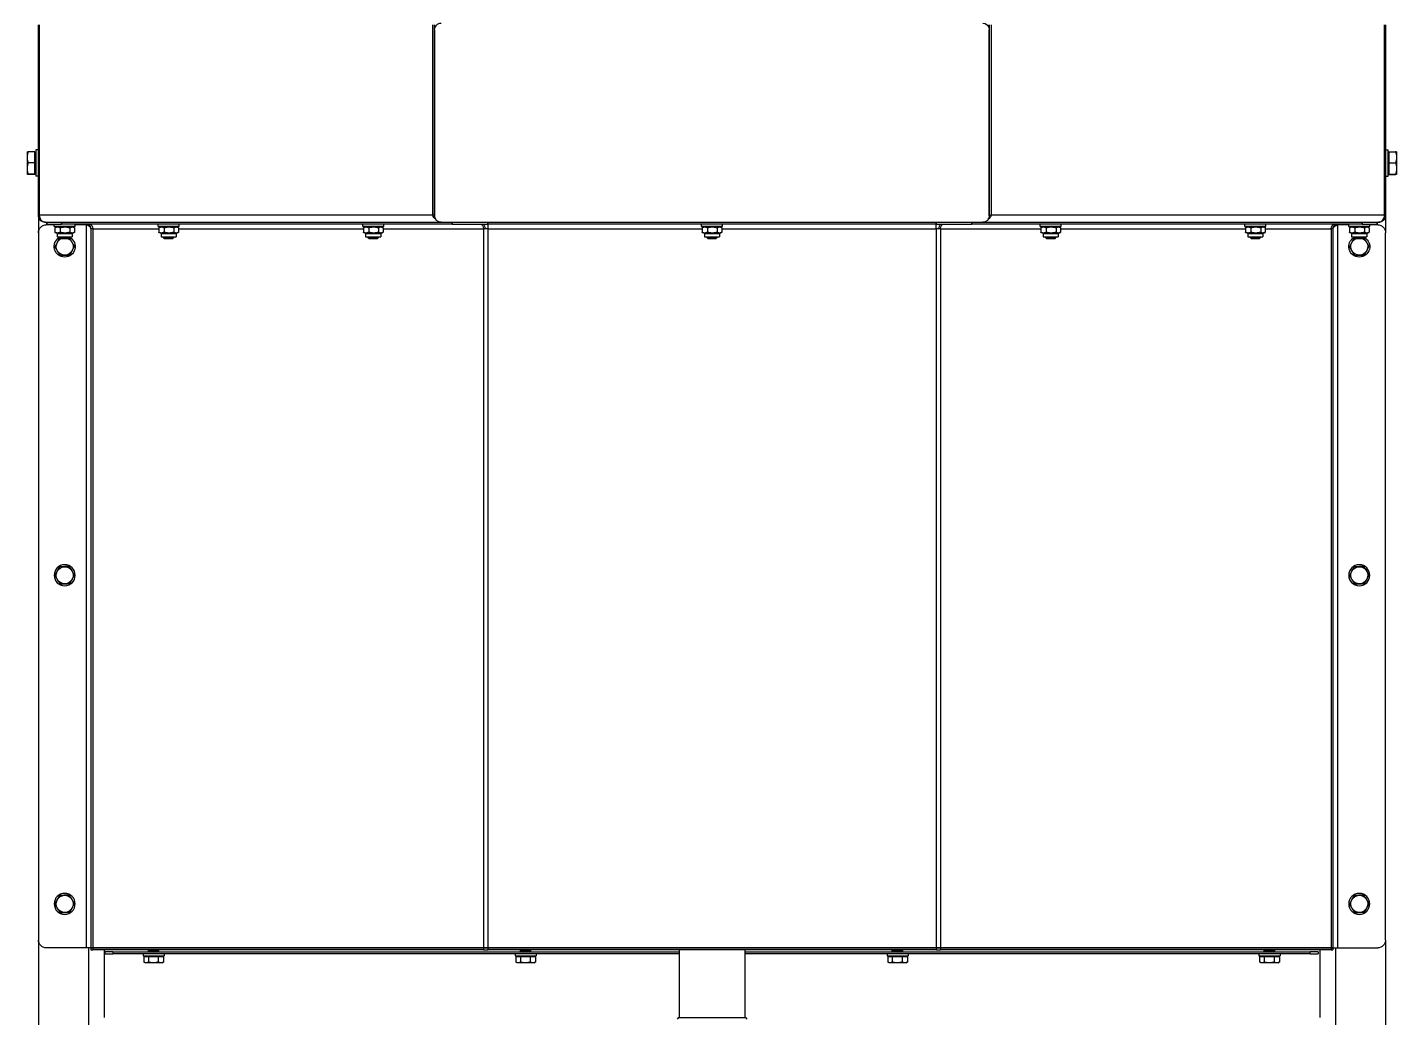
# Model space of a CAD drawing. Extents: x -3873 to 164127, y 7129 to 96529.
# Drawn here: x 53963 to 55005, y 24143 to 24896 of the extents above; entities that cross this region are included whole.
import ezdxf

# ---------------------------------------------------------------- set-up
doc = ezdxf.new("R2010")
doc.units = 0
doc.layers.add('LAYOUT-KROMEKA', color=1, linetype='CONTINUOUS')

# ---------------------------------------------------------------- blocks, each defined once
blk = doc.blocks.new('artik seperatoru-ust')
at = {"layer": 'LAYOUT-KROMEKA'}
for p, q in [((1437.4, 520.9), (1433, 520.9)), ((1433, 520.9), (1433, 520.9)), ((1433, 520.9), (1433, 520.9)), ((1445.9, 520.9), (1437.4, 520.9)), ((1450, 520.9), (1445.9, 520.9)), ((1450, 520.9), (1450, 520.9)), ((850.5, 512.5), (602.5, 512.5)), ((850.5, 512.5), (1388.6, 512.5)), ((1401.9, 512.5), (1388.6, 512.5)), ((1546.6, 512.5), (1401.9, 512.5)), ((1401.9, 511.8), (1401.9, 512.5)), ((1401.9, 511.8), (1401.9, 212.5)), ((1401.9, 511.8), (1546.6, 511.8)), ((1431.5, 514.5), (1451.5, 514.5)), ((1431.5, 512.5), (1431.5, 514.5)), ((1432.9, 515.1), (1432.9, 520.1)), ((1433.1, 515.1), (1432.9, 515.1)), ((1433.1, 515.1), (1433.1, 520.1)), ((1441.8, 515.1), (1433.1, 515.1)), ((1433.8, 515.1), (1433.8, 514.5)), ((1441.8, 515.1), (1441.8, 520.1)), ((1450.1, 515.1), (1441.8, 515.1)), ((1449.2, 515.1), (1449.2, 514.5)), ((1450.1, 515.1), (1450.1, 520.1)), ((1451.5, 512.5), (1451.5, 514.5)), ((844.5, 475.9), (844.5, 506.5)), ((1393.4, 500.5), (1393.4, 484.5)), ((1393.4, 500.5), (1395, 500.5)), ((1394.6, 506.5), (1394.6, 500.5)), ((1396.5, 506), (1395, 506)), ((1395, 506), (1396.5, 506)), ((1395, 494.8), (1395, 506)), ((1396.5, 206), (1396.5, 507.1)), ((1384.1, 495.7), (1384.9, 496.5)), ((1384.1, 489.3), (1384.1, 495.7)), ((1384.9, 496.5), (1384.9, 488.5)), ((1385.4, 496.5), (1384.9, 496.5)), ((1385.4, 486.7), (1385.4, 498.3)), ((1387.9, 498.3), (1385.4, 498.3)), ((1387.9, 498.3), (1388.8, 499.8)), ((1387.9, 486.7), (1387.9, 498.3)), ((1392.4, 500), (1388.9, 500)), ((1392.4, 496.5), (1388.9, 496.5)), ((1393.4, 498.3), (1392.5, 499.8)), ((1395, 494.8), (1395, 197.6)), ((1396.5, 494.8), (1395, 494.8)), ((1395, 494.8), (1396.5, 494.8)), ((1384.1, 489.3), (1384.9, 488.5)), ((1385.4, 488.5), (1384.9, 488.5)), ((1387.9, 486.7), (1385.4, 486.7)), ((1387.9, 486.7), (1388.8, 485.2)), ((1392.4, 489), (1388.9, 489)), ((1392.4, 485), (1388.9, 485)), ((1393.4, 486.7), (1392.5, 485.2)), ((1393.4, 484.5), (1395, 484.5)), ((1394.6, 484.5), (1394.6, 475.9)), ((844.5, 474.5), (596.5, 474.5)), ((843, 471.1), (843, 472.5)), ((844.5, 472.5), (843, 472.5)), ((843, 471.1), (843, 173.9)), ((844.5, 471.1), (843, 471.1)), ((844.5, 472.5), (844.5, 475.9)), ((1394.6, 475.9), (844.5, 475.9)), ((844.5, 471.1), (844.5, 472.5)), ((1391.6, 472.5), (844.5, 472.5)), ((844.5, 472.5), (844.5, 471.1)), ((1391.6, 471.1), (844.5, 471.1)), ((844.5, 471.1), (844.5, 173.9)), ((844.5, 173.9), (844.5, 471.1)), ((1391.6, 472.5), (1391.6, 471.1)), ((1391.6, 420.9), (1391.6, 471.1)), ((1394.7, 474.5), (1394.1, 474.5)), ((843, 462.5), (791.5, 462.5)), ((840, 455.2), (840, 461.2)), ((841.5, 461.2), (840, 461.2)), ((841.5, 461.2), (841.5, 455.2)), ((840, 455.2), (841.5, 455.2)), ((840, 455.2), (840, 25)), ((841.5, 25), (841.5, 455.2)), ((833.1, 430.7), (833.6, 431.6)), ((833.1, 430.7), (833.1, 429.7)), ((833.1, 429.7), (833.1, 423.9)), ((837.8, 431.7), (833.7, 431.7)), ((837.8, 427.7), (833.7, 427.7)), ((837.8, 431.7), (837.8, 427.7)), ((837.8, 429.9), (838.4, 429.9)), ((837.8, 427.7), (837.8, 420.2)), ((838.4, 416.2), (838.4, 432.2)), ((840, 432.2), (838.4, 432.2)), ((841.5, 427.9), (842.2, 428.2)), ((842.2, 420.2), (842.2, 428.2)), ((842.2, 428.2), (843, 428.2)), ((833.1, 423.9), (833.1, 418.5)), ((833.1, 418.5), (833.1, 417.7)), ((833.1, 417.7), (833.6, 416.9)), ((837.8, 420.2), (833.7, 420.2)), ((837.8, 416.7), (833.7, 416.7)), ((837.8, 420.2), (837.8, 416.7)), ((837.8, 418.5), (838.4, 418.5)), ((841.5, 420.5), (842.2, 420.2)), ((842.2, 420.2), (843, 420.2)), ((1384.1, 416.7), (1384.9, 417.4)), ((1384.9, 417.4), (1384.9, 409.4)), ((1385.4, 417.4), (1384.9, 417.4)), ((1385.4, 407.6), (1385.4, 419.2)), ((1387.9, 419.2), (1385.4, 419.2)), ((1387.9, 419.2), (1388.8, 420.8)), ((1387.9, 407.6), (1387.9, 419.2)), ((1392.4, 420.9), (1388.9, 420.9)), ((1392.4, 417.5), (1388.9, 417.5)), ((1393.4, 419.2), (1392.5, 420.8)), ((1393.4, 421.4), (1393.4, 405.4)), ((1393.4, 421.4), (1395, 421.4)), ((840, 416.2), (838.4, 416.2)), ((1384.1, 410.2), (1384.1, 416.7)), ((1384.1, 410.2), (1384.9, 409.4)), ((1385.4, 409.4), (1384.9, 409.4)), ((1387.9, 407.6), (1385.4, 407.6)), ((1387.9, 407.6), (1388.8, 406.1)), ((1392.4, 410), (1388.9, 410)), ((1393.4, 407.6), (1392.5, 406.1)), ((1392.4, 405.9), (1388.9, 405.9)), ((1391.6, 265.2), (1391.6, 405.9)), ((1393.4, 405.4), (1395, 405.4)), ((1384.1, 261), (1384.9, 261.7)), ((1384.1, 254.5), (1384.1, 261)), ((1384.9, 261.7), (1384.9, 253.7)), ((1385.4, 261.7), (1384.9, 261.7)), ((1385.4, 251.9), (1385.4, 263.5)), ((1387.9, 263.5), (1385.4, 263.5)), ((1387.9, 263.5), (1388.8, 265.1)), ((1387.9, 251.9), (1387.9, 263.5)), ((1392.4, 265.2), (1388.9, 265.2)), ((1392.4, 261.8), (1388.9, 261.8)), ((1393.4, 263.5), (1392.5, 265.1)), ((1393.4, 265.7), (1393.4, 249.7)), ((1393.4, 265.7), (1395, 265.7)), ((1384.1, 254.5), (1384.9, 253.7)), ((1385.4, 253.7), (1384.9, 253.7)), ((1387.9, 251.9), (1385.4, 251.9)), ((1387.9, 251.9), (1388.8, 250.4)), ((1392.4, 254.3), (1388.9, 254.3)), ((1392.4, 250.2), (1388.9, 250.2)), ((1391.6, 173.9), (1391.6, 250.2)), ((1393.4, 251.9), (1392.5, 250.4)), ((1393.4, 249.7), (1395, 249.7)), ((1401.5, 211), (1543, 211)), ((1401.9, 211.1), (1401.9, 212.5)), ((1546.6, 212.5), (1401.9, 212.5)), ((1401.9, 211.1), (1546.6, 211.1)), ((1396.5, -206), (1396.5, 206)), ((1396.5, 197.6), (1395, 197.6)), ((1395, 197.6), (1396.5, 197.6)), ((1395, 170.5), (1395, 197.6)), ((843, 170.5), (843, 173.9)), ((844.5, 173.9), (843, 173.9)), ((843, 170.5), (843, -170.5)), ((844.5, 170.5), (843, 170.5)), ((844.5, 170.5), (844.5, 173.9)), ((1391.6, 173.9), (844.5, 173.9)), ((844.5, 173.9), (844.5, 170.5)), ((1391.6, 170.5), (844.5, 170.5)), ((844.5, 170.5), (844.5, -170.5)), ((844.5, -170.5), (844.5, 170.5)), ((1391.6, 173.9), (1391.6, 170.5)), ((1391.6, 170.5), (1395, 170.5)), ((1391.6, 7.5), (1391.6, 170.5)), ((1396.5, 170.5), (1395, 170.5)), ((1395, 170.5), (1395, -170.5)), ((1395, 170.5), (1396.5, 170.5)), ((833.1, 147.7), (833.6, 148.6)), ((833.1, 147.7), (833.1, 146.7)), ((833.1, 146.7), (833.1, 140.9)), ((837.8, 148.7), (833.7, 148.7)), ((837.8, 148.7), (837.8, 144.7)), ((837.8, 146.9), (838.4, 146.9)), ((838.4, 133.2), (838.4, 149.2)), ((840, 149.2), (838.4, 149.2)), ((833.1, 140.9), (833.1, 135.5)), ((833.1, 135.5), (833.1, 134.7)), ((837.8, 144.7), (833.7, 144.7)), ((837.8, 137.2), (833.7, 137.2)), ((837.8, 144.7), (837.8, 137.2)), ((837.8, 137.2), (837.8, 133.7)), ((837.8, 135.5), (838.4, 135.5)), ((841.5, 144.9), (842.2, 145.2)), ((841.5, 137.5), (842.2, 137.2)), ((842.2, 137.2), (842.2, 145.2)), ((842.2, 145.2), (843, 145.2)), ((842.2, 137.2), (843, 137.2)), ((833.1, 134.7), (833.6, 133.9)), ((837.8, 133.7), (833.7, 133.7)), ((840, 133.2), (838.4, 133.2)), ((791.5, 25.4), (790.4, 26.5)), ((791.5, -25.4), (791.5, 25.4)), ((843, 25), (791.5, 25)), ((1384.1, 3.2), (1384.9, 4)), ((1384.1, -3.2), (1384.1, 3.2)), ((1384.9, 4), (1384.9, -4)), ((1385.4, 4), (1384.9, 4)), ((1385.4, -5.8), (1385.4, 5.8)), ((1387.9, 5.8), (1385.4, 5.8)), ((1387.9, 5.8), (1388.8, 7.3)), ((1387.9, -5.8), (1387.9, 5.8)), ((1392.4, 7.5), (1388.9, 7.5)), ((1392.4, 4), (1388.9, 4)), ((1393.4, 5.8), (1392.5, 7.3)), ((1393.4, 8), (1393.4, -8)), ((1393.4, 8), (1395, 8)), ((1384.1, -3.2), (1384.9, -4)), ((1385.4, -4), (1384.9, -4)), ((1387.9, -5.8), (1385.4, -5.8)), ((1387.9, -5.8), (1388.8, -7.3)), ((1392.4, -3.5), (1388.9, -3.5)), ((1392.4, -7.5), (1388.9, -7.5)), ((1391.6, -170.5), (1391.6, -7.5)), ((1393.4, -5.8), (1392.5, -7.3)), ((1393.4, -8), (1395, -8)), ((791.5, -25.4), (790.4, -26.5)), ((843, -25), (791.5, -25)), ((840, -25), (840, -455.8)), ((841.5, -455.8), (841.5, -25)), ((833.1, -135.3), (833.6, -134.4)), ((833.1, -135.3), (833.1, -136.3)), ((837.8, -134.3), (833.7, -134.3)), ((837.8, -134.3), (837.8, -138.3)), ((838.4, -149.8), (838.4, -133.8)), ((840, -133.8), (838.4, -133.8)), ((833.1, -136.3), (833.1, -142.1)), ((833.1, -142.1), (833.1, -147.5)), ((837.8, -138.3), (833.7, -138.3)), ((837.8, -145.8), (833.7, -145.8)), ((837.8, -136.1), (838.4, -136.1)), ((837.8, -138.3), (837.8, -145.8)), ((837.8, -145.8), (837.8, -149.3)), ((841.5, -138.1), (842.2, -137.8)), ((841.5, -145.5), (842.2, -145.8)), ((842.2, -145.8), (842.2, -137.8)), ((842.2, -137.8), (843, -137.8)), ((842.2, -145.8), (843, -145.8)), ((833.1, -147.5), (833.1, -148.3)), ((833.1, -148.3), (833.6, -149.1)), ((837.8, -149.3), (833.7, -149.3)), ((837.8, -147.5), (838.4, -147.5)), ((840, -149.8), (838.4, -149.8)), ((843, -173.9), (843, -170.5)), ((844.5, -170.5), (843, -170.5)), ((843, -173.9), (843, -471.1)), ((844.5, -173.9), (843, -173.9)), ((844.5, -173.9), (844.5, -170.5)), ((1391.6, -170.5), (844.5, -170.5)), ((844.5, -170.5), (844.5, -173.9)), ((1391.6, -173.9), (844.5, -173.9)), ((844.5, -173.9), (844.5, -471.1)), ((844.5, -471.1), (844.5, -173.9)), ((1395, -170.5), (1391.6, -170.5)), ((1391.6, -170.5), (1391.6, -173.9)), ((1391.6, -250.2), (1391.6, -173.9)), ((1396.5, -170.5), (1395, -170.5)), ((1395, -170.5), (1396.5, -170.5)), ((1395, -197.6), (1395, -170.5)), ((1395, -197.6), (1395, -494.8)), ((1396.5, -197.6), (1395, -197.6)), ((1395, -197.6), (1396.5, -197.6)), ((1396.5, -507.1), (1396.5, -206)), ((1543, -211), (1401.5, -211)), ((1401.9, -211.1), (1401.9, -212.5)), ((1401.9, -211.1), (1546.6, -211.1)), ((1401.9, -212.5), (1401.9, -511.8)), ((1401.9, -212.5), (1546.6, -212.5)), ((1393.4, -249.7), (1393.4, -265.7)), ((1393.4, -249.7), (1395, -249.7)), ((1384.1, -254.5), (1384.9, -253.7)), ((1384.1, -261), (1384.1, -254.5)), ((1384.9, -253.7), (1384.9, -261.7)), ((1385.4, -253.7), (1384.9, -253.7)), ((1385.4, -263.5), (1385.4, -251.9)), ((1387.9, -251.9), (1385.4, -251.9)), ((1387.9, -251.9), (1388.8, -250.4)), ((1387.9, -263.5), (1387.9, -251.9)), ((1392.4, -250.2), (1388.9, -250.2)), ((1392.4, -253.7), (1388.9, -253.7)), ((1393.4, -251.9), (1392.5, -250.4)), ((1384.1, -261), (1384.9, -261.7)), ((1385.4, -261.7), (1384.9, -261.7)), ((1387.9, -263.5), (1385.4, -263.5)), ((1387.9, -263.5), (1388.8, -265.1)), ((1392.4, -261.2), (1388.9, -261.2)), ((1392.4, -265.2), (1388.9, -265.2)), ((1391.6, -405.9), (1391.6, -265.2)), ((1393.4, -263.5), (1392.5, -265.1)), ((1393.4, -265.7), (1395, -265.7)), ((1387.9, -407.6), (1388.8, -406.1)), ((1392.4, -405.9), (1388.9, -405.9)), ((1393.4, -407.6), (1392.5, -406.1)), ((1393.4, -405.4), (1393.4, -421.4)), ((1393.4, -405.4), (1395, -405.4)), ((1384.1, -410.2), (1384.9, -409.4)), ((1384.1, -416.7), (1384.1, -410.2)), ((1384.1, -416.7), (1384.9, -417.4)), ((1384.9, -409.4), (1384.9, -417.4)), ((1385.4, -409.4), (1384.9, -409.4)), ((1385.4, -419.2), (1385.4, -407.6)), ((1387.9, -407.6), (1385.4, -407.6)), ((1387.9, -419.2), (1387.9, -407.6)), ((1392.4, -409.4), (1388.9, -409.4)), ((833.1, -418.3), (833.6, -417.4)), ((833.1, -418.3), (833.1, -419.3)), ((833.1, -419.3), (833.1, -425.1)), ((833.1, -425.1), (833.1, -430.5)), ((837.8, -417.3), (833.7, -417.3)), ((837.8, -421.3), (833.7, -421.3)), ((837.8, -417.3), (837.8, -421.3)), ((837.8, -419.1), (838.4, -419.1)), ((837.8, -421.3), (837.8, -428.8)), ((838.4, -432.8), (838.4, -416.8)), ((840, -416.8), (838.4, -416.8)), ((841.5, -421.1), (842.2, -420.8)), ((842.2, -428.8), (842.2, -420.8)), ((842.2, -420.8), (843, -420.8)), ((1385.4, -417.4), (1384.9, -417.4)), ((1387.9, -419.2), (1385.4, -419.2)), ((1387.9, -419.2), (1388.8, -420.8)), ((1392.4, -416.9), (1388.9, -416.9)), ((1392.4, -420.9), (1388.9, -420.9)), ((1391.6, -471.1), (1391.6, -420.9)), ((1393.4, -419.2), (1392.5, -420.8)), ((1393.4, -421.4), (1395, -421.4)), ((833.1, -430.5), (833.1, -431.3)), ((833.1, -431.3), (833.6, -432.1)), ((837.8, -428.8), (833.7, -428.8)), ((837.8, -432.3), (833.7, -432.3)), ((837.8, -428.8), (837.8, -432.3)), ((837.8, -430.5), (838.4, -430.5)), ((840, -432.8), (838.4, -432.8)), ((841.5, -428.5), (842.2, -428.8)), ((842.2, -428.8), (843, -428.8)), ((840, -461.8), (840, -455.8)), ((841.5, -455.8), (840, -455.8)), ((841.5, -455.8), (841.5, -461.8)), ((843, -462.5), (791.5, -462.5)), ((840, -461.8), (841.5, -461.8)), ((844.5, -474.5), (596.5, -474.5)), ((843, -472.5), (843, -471.1)), ((844.5, -471.1), (843, -471.1)), ((844.5, -472.5), (843, -472.5)), ((844.5, -472.5), (844.5, -471.1)), ((1391.6, -471.1), (844.5, -471.1)), ((844.5, -471.1), (844.5, -472.5)), ((844.5, -472.5), (844.5, -475.9)), ((1391.6, -472.5), (844.5, -472.5)), ((844.5, -475.9), (844.5, -506.5)), ((844.5, -475.9), (1394.6, -475.9)), ((1391.6, -471.1), (1391.6, -472.5)), ((1394.7, -474.5), (1394.1, -474.5)), ((1394.6, -475.9), (1394.6, -484.5)), ((1384.1, -489.3), (1384.9, -488.5)), ((1384.1, -495.7), (1384.1, -489.3)), ((1384.9, -488.5), (1384.9, -496.5)), ((1385.4, -488.5), (1384.9, -488.5)), ((1385.4, -498.3), (1385.4, -486.7)), ((1387.9, -486.7), (1385.4, -486.7)), ((1387.9, -486.7), (1388.8, -485.2)), ((1387.9, -498.3), (1387.9, -486.7)), ((1392.4, -485), (1388.9, -485)), ((1392.4, -488.5), (1388.9, -488.5)), ((1393.4, -486.7), (1392.5, -485.2)), ((1393.4, -484.5), (1393.4, -500.5)), ((1393.4, -484.5), (1395, -484.5)), ((1384.1, -495.7), (1384.9, -496.5)), ((1385.4, -496.5), (1384.9, -496.5)), ((1387.9, -498.3), (1385.4, -498.3)), ((1387.9, -498.3), (1388.8, -499.8)), ((1392.4, -496), (1388.9, -496)), ((1392.4, -500), (1388.9, -500)), ((1393.4, -498.3), (1392.5, -499.8)), ((1396.5, -494.8), (1395, -494.8)), ((1395, -494.8), (1396.5, -494.8)), ((1395, -506), (1395, -494.8)), ((1393.4, -500.5), (1395, -500.5)), ((1394.6, -500.5), (1394.6, -506.5)), ((1396.5, -506), (1395, -506)), ((1395, -506), (1396.5, -506)), ((850.5, -512.5), (602.5, -512.5)), ((1388.6, -512.5), (850.5, -512.5)), ((1401.9, -512.5), (1388.6, -512.5)), ((1401.9, -511.8), (1401.9, -512.5)), ((1546.6, -511.8), (1401.9, -511.8)), ((1401.9, -512.5), (1546.6, -512.5)), ((1431.5, -512.5), (1431.5, -514.5)), ((1451.5, -514.5), (1431.5, -514.5)), ((1432.9, -515.1), (1433.1, -515.1)), ((1432.9, -515.1), (1432.9, -520.1)), ((1433, -520.9), (1437.4, -520.9)), ((1433, -520.9), (1433, -520.9)), ((1433, -520.9), (1433, -520.9)), ((1433.1, -515.1), (1433.1, -520.1)), ((1433.1, -515.1), (1441.8, -515.1)), ((1433.8, -515.1), (1433.8, -514.5)), ((1437.4, -520.9), (1445.9, -520.9)), ((1441.8, -515.1), (1441.8, -520.1)), ((1441.8, -515.1), (1450.1, -515.1)), ((1445.9, -520.9), (1450, -520.9)), ((1449.2, -515.1), (1449.2, -514.5)), ((1450, -520.9), (1450, -520.9)), ((1450.1, -515.1), (1450.1, -520.1)), ((1451.5, -512.5), (1451.5, -514.5))]:
    blk.add_line(p, q, dxfattribs=at)
for centre in [(878, 492.5), (1128, 492.5), (878, -492.5), (1128, -492.5)]:
    blk.add_circle(centre, 8, dxfattribs=at)
for centre, radius, start, end in [((850.5, 506.5), 6, 90, 180), ((1388.6, 506.5), 6, 0, 90), ((1378, 492.5), 8, 30, 330), ((878, 492.5), 6.5, 117.5, 177.5), ((878, 492.5), 6.5, 177.5, 237.5), ((878, 492.5), 6.5, 57.5, 117.5), ((878, 492.5), 6.5, 297.5, 357.5), ((878, 492.5), 6.5, 357.5, 57.5), ((1128, 492.5), 6.5, 117.5, 177.5), ((1128, 492.5), 6.5, 177.5, 237.5), ((1128, 492.5), 6.5, 57.5, 117.5), ((1128, 492.5), 6.5, 297.5, 357.5), ((1128, 492.5), 6.5, 357.5, 57.5), ((1378, 492.5), 6.5, 117.5, 177.5), ((1378, 492.5), 6.5, 177.5, 237.5), ((1378, 492.5), 6.5, 57.5, 117.5), ((1378, 492.5), 6.5, 297.5, 339.7948), ((1378, 492.5), 6.5, 20.2052, 57.5), ((878, 492.5), 6.5, 237.5, 297.5), ((1128, 492.5), 6.5, 237.5, 297.5), ((1378, 492.5), 6.5, 237.5, 297.5), ((1391.6, 475.9), 3.4, 270, 0), ((1401.5, 206), 5, 90, 180), ((1543, 206), 5, 0, 90), ((1401.5, -206), 5, 180, 270), ((1543, -206), 5, 270, 0), ((1391.6, -475.9), 3.4, 0, 90), ((878, -492.5), 6.5, 117.5, 177.5), ((878, -492.5), 6.5, 57.5, 117.5), ((878, -492.5), 6.5, 357.5, 57.5), ((1128, -492.5), 6.5, 117.5, 177.5), ((1128, -492.5), 6.5, 57.5, 117.5), ((1128, -492.5), 6.5, 357.5, 57.5), ((1378, -492.5), 8, 30, 330), ((1378, -492.5), 6.5, 117.5, 177.5), ((1378, -492.5), 6.5, 57.5, 117.5), ((1378, -492.5), 6.5, 20.2052, 57.5), ((878, -492.5), 6.5, 177.5, 237.5), ((878, -492.5), 6.5, 237.5, 297.5), ((878, -492.5), 6.5, 297.5, 357.5), ((1128, -492.5), 6.5, 177.5, 237.5), ((1128, -492.5), 6.5, 237.5, 297.5), ((1128, -492.5), 6.5, 297.5, 357.5), ((1378, -492.5), 6.5, 177.5, 237.5), ((1378, -492.5), 6.5, 237.5, 297.5), ((1378, -492.5), 6.5, 297.5, 339.7948), ((850.5, -506.5), 6, 180, 270), ((1388.6, -506.5), 6, 270, 0)]:
    blk.add_arc(centre, radius, start, end, dxfattribs=at)
for centre, major_axis, start_param, end_param in [((1391.6, 473.5), (3.4, 0), 4.712389, 6.283185), ((1391.6, 176.3), (3.4, 0), 4.712389, 6.283185), ((1391.6, 176.3), (4.9, 0), 4.712389, 5.479249), ((1391.6, -176.3), (4.9, 0), 0.803936, 1.570796), ((1391.6, -176.3), (3.4, 0), 0, 1.570796), ((1391.6, -473.5), (3.4, 0), 0, 1.570796)]:
    blk.add_ellipse(centre, major_axis=major_axis, ratio=0.707107, start_param=start_param, end_param=end_param, dxfattribs=at)
for points, weights in [([(1433, 520.9), (1432.9, 520.9), (1432.9, 520.1)], [1, 1.0379548493, 1]), ([(1433.1, 520.1), (1433.1, 520.9), (1433, 520.9)], [1, 1.0379548493, 1]), ([(1437.4, 520.9), (1435.4, 520.9), (1433.1, 520.1)], [1, 1.0379548493, 1]), ([(1441.8, 520.1), (1439.4, 520.9), (1437.4, 520.9)], [1, 1.0379548493, 1]), ([(1445.9, 520.9), (1444, 520.9), (1441.8, 520.1)], [1, 1.0379548493, 1]), ([(1450.1, 520.1), (1447.9, 520.9), (1445.9, 520.9)], [1, 1.0379548493, 1]), ([(1450, 520.9), (1450.1, 520.9), (1450.1, 520.1)], [1.00341059011, 1.03616516533, 1]), ([(871.3, 489), (871.4, 491), (871.5, 492.8)], [1, 1.0379548493, 1]), ([(871.5, 492.8), (871.6, 494.5), (871.7, 496.5)], [1, 1.0379548493, 1]), ([(871.7, 496.5), (873.5, 497.5), (875, 498.3)], [1, 1.0379548493, 1]), ([(875, 498.3), (876.5, 499.1), (878.3, 500)], [1, 1.0379548493, 1]), ([(878.3, 500), (880, 498.9), (881.5, 498)], [1, 1.0379548493, 1]), ([(881.5, 498), (883, 497), (884.7, 496)], [1, 1.0379548493, 1]), ([(884.5, 492.2), (884.4, 490.5), (884.3, 488.5)], [1, 1.0379548493, 1]), ([(884.7, 496), (884.6, 494), (884.5, 492.2)], [1, 1.0379548493, 1]), ([(1121.3, 489), (1121.4, 491), (1121.5, 492.8)], [1, 1.0379548493, 1]), ([(1121.5, 492.8), (1121.6, 494.5), (1121.7, 496.5)], [1, 1.0379548493, 1]), ([(1121.7, 496.5), (1123.5, 497.5), (1125, 498.3)], [1, 1.0379548493, 1]), ([(1125, 498.3), (1126.5, 499.1), (1128.3, 500)], [1, 1.0379548493, 1]), ([(1128.3, 500), (1130, 498.9), (1131.5, 498)], [1, 1.0379548493, 1]), ([(1131.5, 498), (1133, 497), (1134.7, 496)], [1, 1.0379548493, 1]), ([(1134.5, 492.2), (1134.4, 490.5), (1134.3, 488.5)], [1, 1.0379548493, 1]), ([(1134.7, 496), (1134.6, 494), (1134.5, 492.2)], [1, 1.0379548493, 1]), ([(1371.3, 489), (1371.4, 491), (1371.5, 492.8)], [1, 1.0379548493, 1]), ([(1371.5, 492.8), (1371.6, 494.5), (1371.7, 496.5)], [1, 1.0379548493, 1]), ([(1371.7, 496.5), (1373.5, 497.5), (1375, 498.3)], [1, 1.0379548493, 1]), ([(1375, 498.3), (1376.5, 499.1), (1378.3, 500)], [1, 1.0379548493, 1]), ([(1378.3, 500), (1380, 498.9), (1381.5, 498)], [1, 1.0379548493, 1]), ([(1381.5, 498), (1382.9, 497.1), (1384.5, 496.1)], [1, 1.03579390905, 1.00407581641]), ([(1388.9, 500), (1387.8, 498.3), (1388.9, 496.5)], [1, 1.15470053838, 1]), ([(1388.9, 496.5), (1387.8, 492.8), (1388.9, 489)], [1, 1.15470053838, 1]), ([(1392.4, 496.5), (1393.5, 498.3), (1392.4, 500)], [1, 1.15470053838, 1]), ([(1392.4, 489), (1393.5, 492.8), (1392.4, 496.5)], [1, 1.15470053838, 1]), ([(874.5, 487), (873, 488), (871.3, 489)], [1, 1.0379548493, 1]), ([(877.7, 485), (876, 486.1), (874.5, 487)], [1, 1.0379548493, 1]), ([(881, 486.7), (879.5, 485.9), (877.7, 485)], [1, 1.0379548493, 1]), ([(884.3, 488.5), (882.5, 487.5), (881, 486.7)], [1, 1.0379548493, 1]), ([(1124.5, 487), (1123, 488), (1121.3, 489)], [1, 1.0379548493, 1]), ([(1127.7, 485), (1126, 486.1), (1124.5, 487)], [1, 1.0379548493, 1]), ([(1131, 486.7), (1129.5, 485.9), (1127.7, 485)], [1, 1.0379548493, 1]), ([(1134.3, 488.5), (1132.5, 487.5), (1131, 486.7)], [1, 1.0379548493, 1]), ([(1374.5, 487), (1373, 488), (1371.3, 489)], [1, 1.0379548493, 1]), ([(1377.7, 485), (1376, 486.1), (1374.5, 487)], [1, 1.0379548493, 1]), ([(1381, 486.7), (1379.5, 485.9), (1377.7, 485)], [1, 1.0379548493, 1]), ([(1384.3, 488.5), (1382.5, 487.5), (1381, 486.7)], [1, 1.0379548493, 1]), ([(1384.4, 489), (1384.3, 488.7), (1384.3, 488.5)], [1.00879660342, 1.00507757689, 1]), ([(1388.9, 489), (1387.8, 487), (1388.9, 485)], [1, 1.15470053838, 1]), ([(1388.9, 485), (1388.8, 485.1), (1388.8, 485.2)], [1, 1.00671191316, 1.01284141362]), ([(1392.4, 485), (1393.5, 487), (1392.4, 489)], [1, 1.15470053838, 1]), ([(1392.5, 485.2), (1392.5, 485.1), (1392.4, 485)], [1.01284141362, 1.00671191316, 1]), ([(833.7, 431.7), (833.1, 430.6), (833.1, 429.7)], [1, 1.0379548493, 1]), ([(833.1, 429.7), (833.1, 428.8), (833.7, 427.7)], [1, 1.0379548493, 1]), ([(833.7, 427.7), (833.1, 425.7), (833.1, 423.9)], [1, 1.0379548493, 1]), ([(833.6, 431.6), (833.6, 431.6), (833.7, 431.7)], [1.0062027321, 1.0034072363, 1]), ([(833.1, 423.9), (833.1, 422.2), (833.7, 420.2)], [1, 1.0379548493, 1]), ([(833.7, 420.2), (833.1, 419.3), (833.1, 418.5)], [1, 1.0379548493, 1]), ([(833.1, 418.5), (833.1, 417.7), (833.7, 416.7)], [1, 1.0379548493, 1]), ([(1388.9, 420.9), (1387.8, 419.2), (1388.9, 417.5)], [1, 1.15470053838, 1]), ([(1388.9, 417.5), (1387.8, 413.7), (1388.9, 410)], [1, 1.15470053838, 1]), ([(1392.4, 417.5), (1393.5, 419.2), (1392.4, 420.9)], [1, 1.15470053838, 1]), ([(1392.4, 410), (1393.5, 413.7), (1392.4, 417.5)], [1, 1.15470053838, 1]), ([(1388.9, 410), (1387.8, 408), (1388.9, 405.9)], [1, 1.15470053838, 1]), ([(1392.4, 405.9), (1393.5, 408), (1392.4, 410)], [1, 1.15470053838, 1]), ([(1388.9, 405.9), (1388.8, 406), (1388.8, 406.1)], [1, 1.00671191316, 1.01284141362]), ([(1392.5, 406.1), (1392.5, 406), (1392.4, 405.9)], [1.01284141362, 1.00671191316, 1]), ([(1388.9, 265.2), (1387.8, 263.5), (1388.9, 261.8)], [1, 1.15470053838, 1]), ([(1388.9, 261.8), (1387.8, 258), (1388.9, 254.3)], [1, 1.15470053838, 1]), ([(1392.4, 261.8), (1393.5, 263.5), (1392.4, 265.2)], [1, 1.15470053838, 1]), ([(1392.4, 254.3), (1393.5, 258), (1392.4, 261.8)], [1, 1.15470053838, 1]), ([(1388.9, 254.3), (1387.8, 252.2), (1388.9, 250.2)], [1, 1.15470053838, 1]), ([(1388.9, 250.2), (1388.8, 250.3), (1388.8, 250.4)], [1, 1.00671191316, 1.01284141362]), ([(1392.4, 250.2), (1393.5, 252.2), (1392.4, 254.3)], [1, 1.15470053838, 1]), ([(1392.5, 250.4), (1392.5, 250.3), (1392.4, 250.2)], [1.01284141362, 1.00671191316, 1]), ([(833.7, 148.7), (833.1, 147.6), (833.1, 146.7)], [1, 1.0379548493, 1]), ([(833.1, 146.7), (833.1, 145.8), (833.7, 144.7)], [1, 1.0379548493, 1]), ([(833.6, 148.6), (833.6, 148.6), (833.7, 148.7)], [1.0062027321, 1.0034072363, 1]), ([(833.7, 144.7), (833.1, 142.7), (833.1, 140.9)], [1, 1.0379548493, 1]), ([(833.1, 140.9), (833.1, 139.2), (833.7, 137.2)], [1, 1.0379548493, 1]), ([(833.7, 137.2), (833.1, 136.3), (833.1, 135.5)], [1, 1.0379548493, 1]), ([(833.1, 135.5), (833.1, 134.7), (833.7, 133.7)], [1, 1.0379548493, 1]), ([(1388.9, 7.5), (1387.8, 5.8), (1388.9, 4)], [1, 1.15470053838, 1]), ([(1388.9, 4), (1387.8, 0.3), (1388.9, -3.5)], [1, 1.15470053838, 1]), ([(1392.4, 4), (1393.5, 5.8), (1392.4, 7.5)], [1, 1.15470053838, 1]), ([(1392.4, -3.5), (1393.5, 0.3), (1392.4, 4)], [1, 1.15470053838, 1]), ([(1388.9, -3.5), (1387.8, -5.5), (1388.9, -7.5)], [1, 1.15470053838, 1]), ([(1388.9, -7.5), (1388.8, -7.4), (1388.8, -7.3)], [1, 1.00671191316, 1.01284141362]), ([(1392.4, -7.5), (1393.5, -5.5), (1392.4, -3.5)], [1, 1.15470053838, 1]), ([(1392.5, -7.3), (1392.5, -7.4), (1392.4, -7.5)], [1.01284141362, 1.00671191316, 1]), ([(833.7, -134.3), (833.1, -135.4), (833.1, -136.3)], [1, 1.0379548493, 1]), ([(833.6, -134.4), (833.6, -134.4), (833.7, -134.3)], [1.0062027321, 1.0034072363, 1]), ([(833.1, -136.3), (833.1, -137.2), (833.7, -138.3)], [1, 1.0379548493, 1]), ([(833.7, -138.3), (833.1, -140.3), (833.1, -142.1)], [1, 1.0379548493, 1]), ([(833.1, -142.1), (833.1, -143.8), (833.7, -145.8)], [1, 1.0379548493, 1]), ([(833.7, -145.8), (833.1, -146.7), (833.1, -147.5)], [1, 1.0379548493, 1]), ([(833.1, -147.5), (833.1, -148.3), (833.7, -149.3)], [1, 1.0379548493, 1]), ([(1388.9, -250.2), (1387.8, -252), (1388.9, -253.7)], [1, 1.15470053838, 1]), ([(1388.9, -253.7), (1387.8, -257.4), (1388.9, -261.2)], [1, 1.15470053838, 1]), ([(1392.4, -253.7), (1393.5, -252), (1392.4, -250.2)], [1, 1.15470053838, 1]), ([(1392.4, -261.2), (1393.5, -257.4), (1392.4, -253.7)], [1, 1.15470053838, 1]), ([(1388.9, -261.2), (1387.8, -263.2), (1388.9, -265.2)], [1, 1.15470053838, 1]), ([(1388.9, -265.2), (1388.8, -265.1), (1388.8, -265.1)], [1, 1.00671191316, 1.01284141362]), ([(1392.4, -265.2), (1393.5, -263.2), (1392.4, -261.2)], [1, 1.15470053838, 1]), ([(1392.5, -265.1), (1392.5, -265.1), (1392.4, -265.2)], [1.01284141362, 1.00671191316, 1]), ([(1388.9, -405.9), (1387.8, -407.7), (1388.9, -409.4)], [1, 1.15470053838, 1]), ([(1392.4, -409.4), (1393.5, -407.7), (1392.4, -405.9)], [1, 1.15470053838, 1]), ([(1388.9, -409.4), (1387.8, -413.2), (1388.9, -416.9)], [1, 1.15470053838, 1]), ([(1392.4, -416.9), (1393.5, -413.2), (1392.4, -409.4)], [1, 1.15470053838, 1]), ([(833.7, -417.3), (833.1, -418.4), (833.1, -419.3)], [1, 1.0379548493, 1]), ([(833.1, -419.3), (833.1, -420.2), (833.7, -421.3)], [1, 1.0379548493, 1]), ([(833.7, -421.3), (833.1, -423.3), (833.1, -425.1)], [1, 1.0379548493, 1]), ([(833.1, -425.1), (833.1, -426.8), (833.7, -428.8)], [1, 1.0379548493, 1]), ([(833.6, -417.4), (833.6, -417.4), (833.7, -417.3)], [1.0062027321, 1.0034072363, 1]), ([(1388.9, -416.9), (1387.8, -418.9), (1388.9, -420.9)], [1, 1.15470053838, 1]), ([(1388.9, -420.9), (1388.8, -420.8), (1388.8, -420.8)], [1, 1.00671191316, 1.01284141362]), ([(1392.4, -420.9), (1393.5, -418.9), (1392.4, -416.9)], [1, 1.15470053838, 1]), ([(1392.5, -420.8), (1392.5, -420.8), (1392.4, -420.9)], [1.01284141362, 1.00671191316, 1]), ([(833.7, -428.8), (833.1, -429.7), (833.1, -430.5)], [1, 1.0379548493, 1]), ([(833.1, -430.5), (833.1, -431.3), (833.7, -432.3)], [1, 1.0379548493, 1]), ([(871.5, -492.2), (871.6, -490.5), (871.7, -488.5)], [1, 1.0379548493, 1]), ([(871.7, -488.5), (873.5, -487.5), (875, -486.7)], [1, 1.0379548493, 1]), ([(875, -486.7), (876.5, -485.9), (878.3, -485)], [1, 1.0379548493, 1]), ([(878.3, -485), (880, -486.1), (881.5, -487)], [1, 1.0379548493, 1]), ([(881.5, -487), (883, -488), (884.7, -489)], [1, 1.0379548493, 1]), ([(884.7, -489), (884.6, -491), (884.5, -492.8)], [1, 1.0379548493, 1]), ([(1121.5, -492.2), (1121.6, -490.5), (1121.7, -488.5)], [1, 1.0379548493, 1]), ([(1121.7, -488.5), (1123.5, -487.5), (1125, -486.7)], [1, 1.0379548493, 1]), ([(1125, -486.7), (1126.5, -485.9), (1128.3, -485)], [1, 1.0379548493, 1]), ([(1128.3, -485), (1130, -486.1), (1131.5, -487)], [1, 1.0379548493, 1]), ([(1131.5, -487), (1133, -488), (1134.7, -489)], [1, 1.0379548493, 1]), ([(1134.7, -489), (1134.6, -491), (1134.5, -492.8)], [1, 1.0379548493, 1]), ([(1371.5, -492.2), (1371.6, -490.5), (1371.7, -488.5)], [1, 1.0379548493, 1]), ([(1371.7, -488.5), (1373.5, -487.5), (1375, -486.7)], [1, 1.0379548493, 1]), ([(1375, -486.7), (1376.5, -485.9), (1378.3, -485)], [1, 1.0379548493, 1]), ([(1378.3, -485), (1380, -486.1), (1381.5, -487)], [1, 1.0379548493, 1]), ([(1381.5, -487), (1382.9, -487.9), (1384.5, -488.9)], [1, 1.03579390884, 1.00407581678]), ([(1388.9, -485), (1387.8, -486.7), (1388.9, -488.5)], [1, 1.15470053838, 1]), ([(1388.9, -488.5), (1387.8, -492.2), (1388.9, -496)], [1, 1.15470053838, 1]), ([(1392.4, -488.5), (1393.5, -486.7), (1392.4, -485)], [1, 1.15470053838, 1]), ([(1392.4, -496), (1393.5, -492.2), (1392.4, -488.5)], [1, 1.15470053838, 1]), ([(871.3, -496), (871.4, -494), (871.5, -492.2)], [1, 1.0379548493, 1]), ([(874.5, -498), (873, -497), (871.3, -496)], [1, 1.0379548493, 1]), ([(877.7, -500), (876, -498.9), (874.5, -498)], [1, 1.0379548493, 1]), ([(881, -498.3), (879.5, -499.1), (877.7, -500)], [1, 1.0379548493, 1]), ([(884.3, -496.5), (882.5, -497.5), (881, -498.3)], [1, 1.0379548493, 1]), ([(884.5, -492.8), (884.4, -494.5), (884.3, -496.5)], [1, 1.0379548493, 1]), ([(1121.3, -496), (1121.4, -494), (1121.5, -492.2)], [1, 1.0379548493, 1]), ([(1124.5, -498), (1123, -497), (1121.3, -496)], [1, 1.0379548493, 1]), ([(1127.7, -500), (1126, -498.9), (1124.5, -498)], [1, 1.0379548493, 1]), ([(1131, -498.3), (1129.5, -499.1), (1127.7, -500)], [1, 1.0379548493, 1]), ([(1134.3, -496.5), (1132.5, -497.5), (1131, -498.3)], [1, 1.0379548493, 1]), ([(1134.5, -492.8), (1134.4, -494.5), (1134.3, -496.5)], [1, 1.0379548493, 1]), ([(1371.3, -496), (1371.4, -494), (1371.5, -492.2)], [1, 1.0379548493, 1]), ([(1374.5, -498), (1373, -497), (1371.3, -496)], [1, 1.0379548493, 1]), ([(1377.7, -500), (1376, -498.9), (1374.5, -498)], [1, 1.0379548493, 1]), ([(1381, -498.3), (1379.5, -499.1), (1377.7, -500)], [1, 1.0379548493, 1]), ([(1384.3, -496.5), (1382.5, -497.5), (1381, -498.3)], [1, 1.0379548493, 1]), ([(1384.4, -496), (1384.3, -496.3), (1384.3, -496.5)], [1.00879660301, 1.00507757661, 1]), ([(1388.9, -496), (1387.8, -498), (1388.9, -500)], [1, 1.15470053838, 1]), ([(1388.9, -500), (1388.8, -499.9), (1388.8, -499.8)], [1, 1.00671191316, 1.01284141362]), ([(1392.4, -500), (1393.5, -498), (1392.4, -496)], [1, 1.15470053838, 1]), ([(1392.5, -499.8), (1392.5, -499.9), (1392.4, -500)], [1.01284141362, 1.00671191316, 1]), ([(1432.9, -520.1), (1432.9, -520.9), (1433, -520.9)], [1, 1.0379548493, 1]), ([(1433, -520.9), (1433.1, -520.9), (1433.1, -520.1)], [1, 1.0379548493, 1]), ([(1433.1, -520.1), (1435.4, -520.9), (1437.4, -520.9)], [1, 1.0379548493, 1]), ([(1437.4, -520.9), (1439.4, -520.9), (1441.8, -520.1)], [1, 1.0379548493, 1]), ([(1441.8, -520.1), (1444, -520.9), (1445.9, -520.9)], [1, 1.0379548493, 1]), ([(1445.9, -520.9), (1447.9, -520.9), (1450.1, -520.1)], [1, 1.0379548493, 1]), ([(1450.1, -520.1), (1450.1, -520.9), (1450, -520.9)], [1, 1.03616516533, 1.00341059011])]:
    blk.add_rational_spline(points, weights, degree=2, dxfattribs=at)
for points, knots in [([(1401.9, 512.5), (1400.2, 512.5), (1398.6, 511.7), (1397.6, 510.4), (1396.9, 509.4), (1396.5, 508.3), (1396.5, 507.1)], [0, 0, 0, 0, 0.91855, 0.91855, 0.91855, 1.570796, 1.570796, 1.570796, 1.570796]), ([(1396.5, 507.1), (1396.5, 508.4), (1397.3, 509.8), (1398.6, 510.7), (1399.6, 511.3), (1400.7, 511.7), (1401.9, 511.8)], [0, 0, 0, 0, 0.91855, 0.91855, 0.91855, 1.570796, 1.570796, 1.570796, 1.570796]), ([(1391.6, 472.5), (1392.2, 472.5), (1392.9, 473.1), (1393.5, 474), (1393.9, 474.6), (1394.3, 475.2), (1394.6, 475.9)], [0, 0, 0, 0, 0.633249, 0.633249, 0.633249, 1, 1, 1, 1]), ([(1398.5, -210), (1398.6, -210.1), (1398.6, -210.1), (1398.6, -210.1), (1399.6, -211.2), (1400.7, -212), (1401.9, -212.5)], [0.8941504, 0.8941504, 0.8941504, 0.8941504, 0.9185497, 0.9185497, 0.9185497, 1.5707963, 1.5707963, 1.5707963, 1.5707963]), ([(1391.6, -472.5), (1392.2, -472.5), (1392.9, -473.1), (1393.5, -474), (1393.9, -474.6), (1394.3, -475.2), (1394.6, -475.9)], [0, 0, 0, 0, 0.633249, 0.633249, 0.633249, 1, 1, 1, 1]), ([(1396.5, -507.1), (1396.5, -508.8), (1397.3, -510.4), (1398.6, -511.4), (1399.6, -512.1), (1400.7, -512.5), (1401.9, -512.5)], [0, 0, 0, 0, 0.91855, 0.91855, 0.91855, 1.570796, 1.570796, 1.570796, 1.570796]), ([(1401.9, -511.8), (1400.2, -511.7), (1398.6, -510.9), (1397.6, -509.8), (1396.9, -509), (1396.5, -508.1), (1396.5, -507.1)], [0, 0, 0, 0, 0.91855, 0.91855, 0.91855, 1.570796, 1.570796, 1.570796, 1.570796])]:
    blk.add_open_spline(points, degree=3, knots=knots, dxfattribs=at)
for points in [[(1394.6, 475.9), (1394.2, 474.9), (1393.8, 473.9), (1393.4, 473)], [(1401.9, 212.5), (1400.7, 212), (1399.5, 211.1), (1398.5, 210)], [(1401.8, 211), (1401.8, 211), (1401.9, 211.1), (1401.9, 211.1)], [(1401.8, -211), (1401.8, -211), (1401.9, -211.1), (1401.9, -211.1)], [(1394.6, -475.9), (1394.2, -474.9), (1393.8, -473.9), (1393.4, -473)]]:
    blk.add_open_spline(points, degree=3, dxfattribs=at)

msp = doc.modelspace()

# ---------------------------------------------------------------- block references
at = {"layer": 'LAYOUT-KROMEKA', "xscale": -1, "rotation": 270}
msp.add_blockref('artik seperatoru-ust', (54483.7, 23351.3), dxfattribs=at)

doc.saveas('drawing.dxf')
